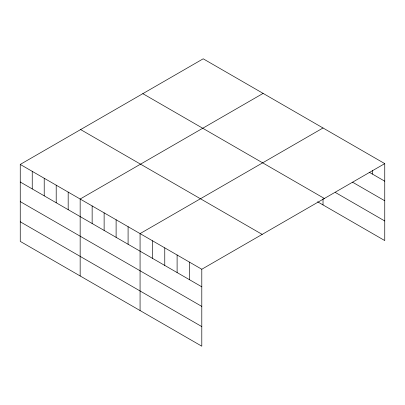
<?xml version="1.0" encoding="UTF-8"?>
<svg xmlns="http://www.w3.org/2000/svg" width="405" height="405" viewBox="0 0 405 405"><rect width="100%" height="100%" fill="white"/><g stroke="black" fill="none" stroke-linecap="round" stroke-linejoin="round"><path stroke-width="0.61" d="M20.25 164.43L201.796 269.249L201.796 346.194L20.25 241.38L20.25 164.43L203.204 58.806L384.75 163.62L384.75 240.57L317.576 201.786M263.113 93.393L80.16 199.022L80.16 275.967M323.023 127.985L140.069 233.609L140.069 310.559M201.796 269.249L384.75 163.62M369.183 172.206L384.75 181.192M352.547 182.194L384.75 200.784M335.37 192.466L384.75 220.973M142.828 93.661L324.375 198.48M80.625 129.575L262.172 234.389M20.25 182.002L201.796 286.816M20.25 201.599L201.796 306.413M20.25 221.783L201.796 326.602M372.403 170.297L372.403 174.064M323.023 198.809L323.023 204.93M189.454 262.121L189.454 279.688M177.106 254.993L177.106 272.565M164.764 247.865L164.764 265.437M152.417 240.737L152.417 258.309M128.091 226.694L128.091 244.261M116.108 219.773L116.108 237.345M104.126 212.858L104.126 230.425M92.143 205.937L92.143 223.509M68.177 192.102L68.177 209.674M56.199 185.186L56.199 202.753M44.216 178.266L44.216 195.838M32.233 171.35L32.233 188.922"/></g></svg>
